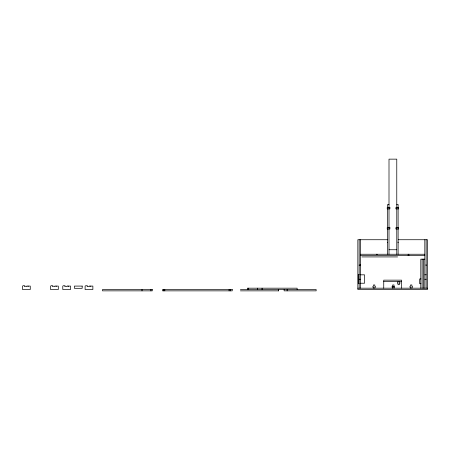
<?xml version="1.0" encoding="UTF-8"?>
<svg xmlns="http://www.w3.org/2000/svg" width="450" height="450" viewBox="0 0 450 450"><rect width="100%" height="100%" fill="white"/><g stroke="black" fill="none" stroke-linecap="round" stroke-linejoin="round"><path stroke-width="0.67" d="M389.002 204.441L387.664 204.441L387.664 254.244M396.771 204.441L398.109 204.441L398.109 254.244M387.799 239.732L357.846 239.732L357.846 289.519L427.5 289.519L427.5 239.732L398.244 239.732M389.002 249.739L396.771 249.739M360.523 254.244L424.822 254.244M360.523 255.583L424.822 255.583M361.873 256.922L397.592 256.922M424.822 259.155L420.801 259.155L420.801 288.18M359.184 274.337L358.29 274.337L358.29 283.714L359.184 283.714M424.822 274.787L426.161 274.787M360.523 274.832L364.545 274.832L364.545 283.224L360.523 283.224M420.981 278.938L419.687 278.938L419.687 283.714L420.981 283.714M359.184 279.248L360.523 279.248M424.822 279.248L426.161 279.248M383.743 281.481L401.603 281.481M357.846 288.18L427.5 288.18M240.407 289.519L316.147 289.519L316.147 290.858L284.124 290.858L284.124 289.519M240.407 290.858L278.618 290.858L278.618 289.519M426.161 239.732L426.161 288.18M424.822 239.732L424.822 288.18M423.484 259.155L423.484 288.18M422.139 259.155L422.139 288.18M411.874 288.18L411.874 287.286L412.453 287.286L412.453 286.307L411.874 286.307L411.874 284.963L410.535 284.963L410.535 286.307L409.95 286.307L409.95 287.286L410.535 287.286L410.535 288.18M401.603 288.18L401.603 280.142L383.743 280.142L383.743 288.18M399.369 281.481L399.369 282.375L399.949 282.375L399.949 283.359L399.369 283.359L399.369 284.698L398.031 284.698L398.031 283.359L397.451 283.359L397.451 282.375L398.031 282.375L398.031 281.481M396.771 254.244L396.771 159.143L389.002 159.143L389.002 254.244M394.014 288.18L394.014 287.286L394.594 287.286L394.594 286.307L394.014 286.307L394.014 284.963L392.676 284.963L392.676 286.307M392.676 287.286L392.676 288.18M374.811 288.18L374.811 287.286L375.396 287.286L375.396 286.307L374.811 286.307L374.811 284.963L373.472 284.963L373.472 286.307L372.892 286.307L372.892 287.286L373.472 287.286L373.472 288.18M360.523 239.732L360.523 288.18M359.184 239.732L359.184 288.18M297.129 289.519L297.129 288.18L247.343 288.18L247.343 289.519M287.123 289.519L287.123 290.858M278.342 289.519L278.342 290.858M262.08 288.18L262.08 289.519M257.614 288.18L257.614 289.519M248.681 288.18L248.681 289.519M230.439 289.519L230.439 290.858M229.101 289.519L229.101 290.858M164.801 289.519L164.801 290.858M163.463 289.519L163.463 290.858M150.941 289.519L150.941 290.858M142.014 289.519L142.014 290.858M28.17 286.082A1.789 1.789 0 0 1 28.108 286.543M24.66 286.543A1.789 1.789 0 0 1 24.598 286.082M56.211 286.082A1.789 1.789 0 0 1 56.149 286.543M52.701 286.543A1.789 1.789 0 0 1 52.639 286.082M68.445 286.082A1.789 1.789 0 0 1 68.383 286.543M64.935 286.543A1.789 1.789 0 0 1 64.873 286.082M90.771 286.082A1.789 1.789 0 0 1 90.709 286.543M87.261 286.543A1.789 1.789 0 0 1 87.199 286.082M425.964 264.713A0.669 0.669 0 0 1 425.964 265.657M360.191 264.606A0.669 0.669 0 0 1 360.191 265.764M359.274 265.523A0.669 0.669 0 0 1 359.274 264.847M408.999 255.386A0.669 0.669 0 0 1 408.049 255.386M408.049 254.441A0.669 0.669 0 0 1 408.999 254.441M376.346 254.441A0.669 0.669 0 0 1 377.297 254.441M387.686 242.589A0.669 0.669 0 0 1 387.686 242.241M398.019 242.078A0.669 0.669 0 0 1 398.019 242.747M26.938 286.082C26.061 287.595 24.092 284.541 22.5 286.082L22.5 289.519L30.268 289.519L30.268 286.082L26.938 286.082M54.979 286.082C54.101 287.595 52.133 284.541 50.541 286.082L50.541 289.519L58.309 289.519L58.309 286.082L54.979 286.082M67.213 286.082C66.336 287.595 64.367 284.541 62.775 286.082L62.775 289.519L70.543 289.519L70.543 286.082L67.213 286.082M89.539 286.082C88.661 287.595 86.692 284.541 85.101 286.082L85.101 289.519L92.869 289.519L92.869 286.082L89.539 286.082M389.897 207.562L387.214 207.562L387.214 208.901L389.897 208.901L389.897 207.562M398.554 207.562L395.876 207.562L395.876 208.901L398.554 208.901L398.554 207.562M389.897 227.655L387.214 227.655L387.214 228.994L389.897 228.994L389.897 227.655M398.554 227.655L395.876 227.655L395.876 228.994L398.554 228.994L398.554 227.655M82.176 286.082L74.407 286.082L74.407 288.315L82.176 288.315L82.176 286.082M393.255 286.307L392.091 286.307L392.091 287.286L393.255 287.286L393.255 286.307M152.286 289.519L102.499 289.519L102.499 290.858L152.286 290.858L152.286 289.519M232.234 289.519L162.579 289.519L162.579 290.858L232.234 290.858L232.234 289.519"/></g></svg>
